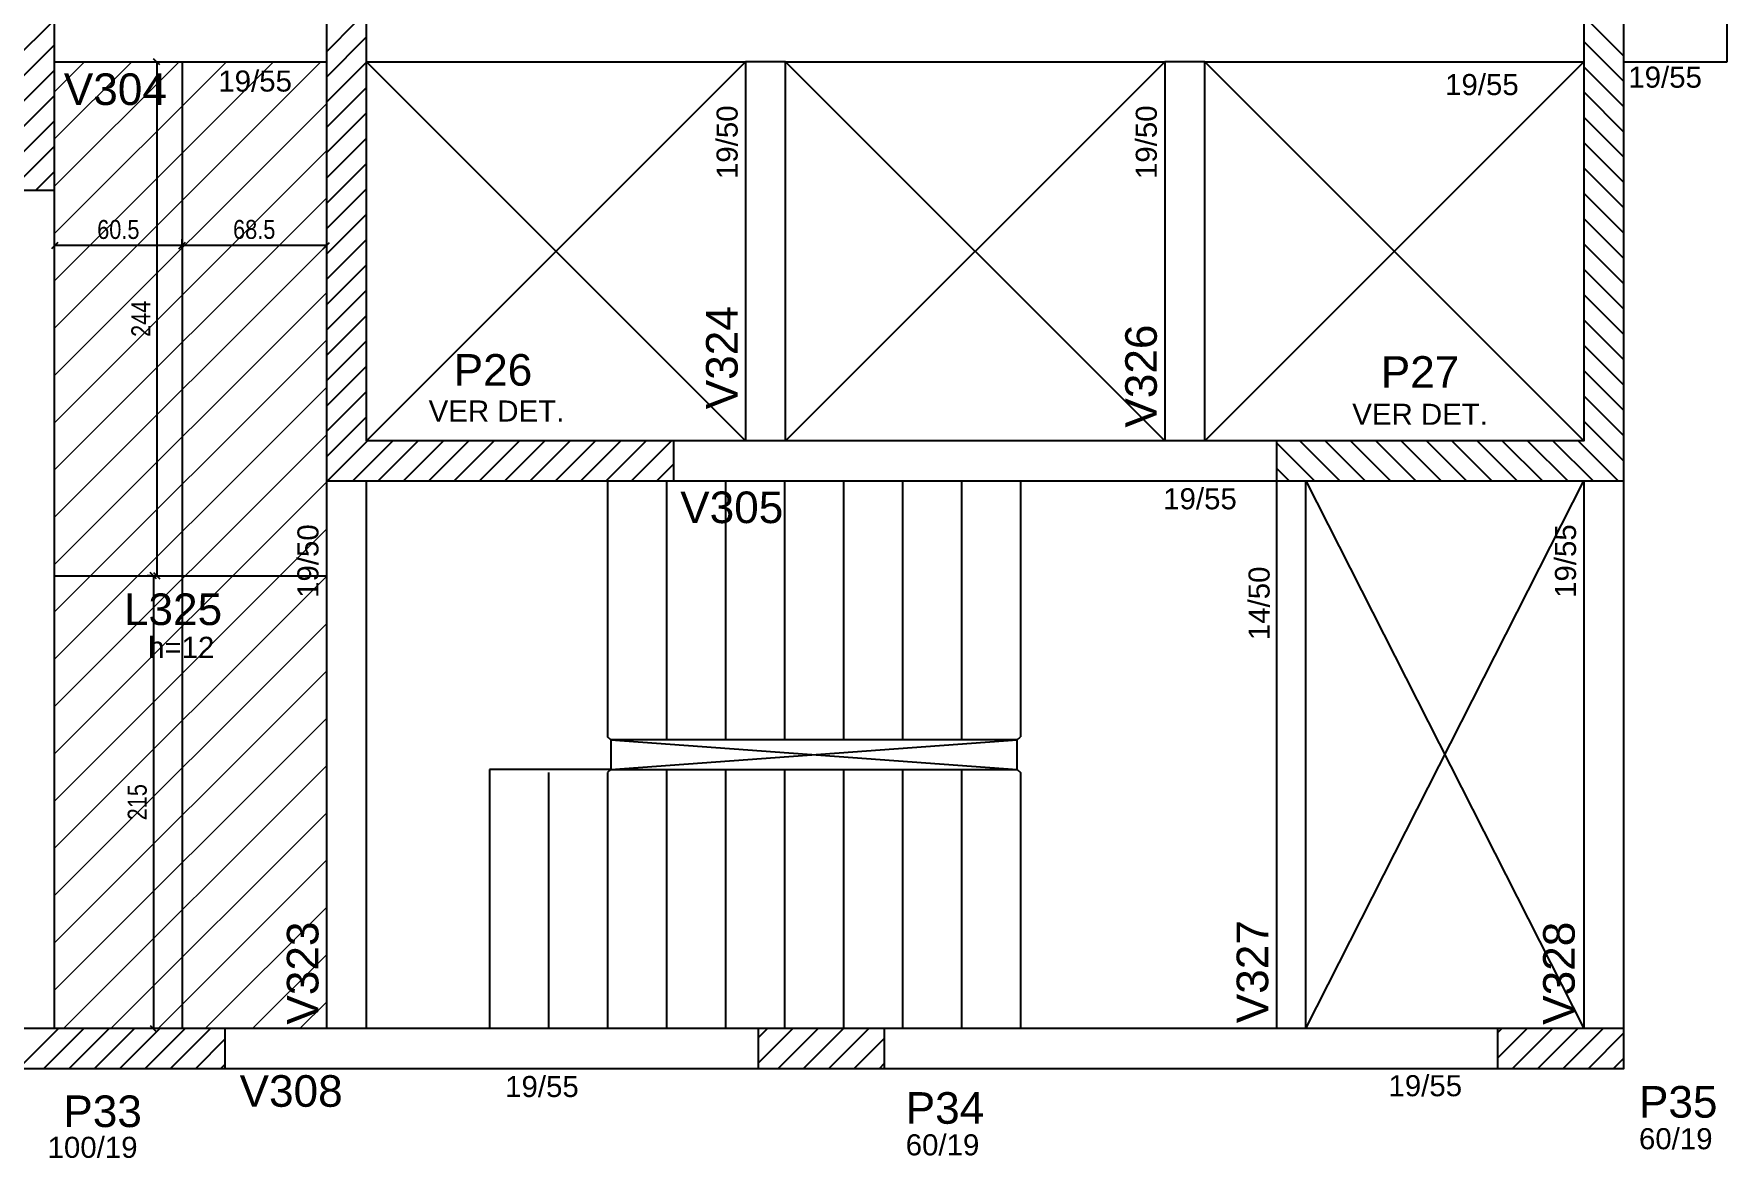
# Model space of a CAD drawing. Header units: millimetres. Extents: x 2659 to 6265, y 1520 to 2860.
# Drawn here: x 5342 to 6146, y 1521 to 2055 of the extents above; entities that cross this region are included whole.
import ezdxf

# ---------------------------------------------------------------- set-up
doc = ezdxf.new("R2010")
doc.units = ezdxf.units.MM
for name, color, linetype in [('1', 1, 'Continuous'), ('3', 3, 'Continuous'), ('4', 4, 'Continuous'), ('7', 7, 'Continuous'), ('9', 9, 'Continuous'), ('Painéis', 200, 'Continuous')]:
    doc.layers.add(name, color=color, linetype=linetype)
doc.layers.add('REAPROVEITAMENTO', color=251, linetype='Continuous', lineweight=9)
doc.styles.add('COTA TECNICA-50', font='techl___.ttf', dxfattribs={"height": 9})
doc.styles.get("Standard").update_dxf_attribs({"font": 'arial.ttf'})
doc.dimstyles.new('COTA PAINEL-50', dxfattribs={"dimtxt": 9, "dimasz": 3, "dimexe": 3, "dimexo": 3, "dimgap": 3, "dimtad": 1, "dimdec": 1, "dimzin": 12, "dimdsep": 46, "dimtxsty": 'COTA TECNICA-50', "dimblk1": 'OBLIQUE', "dimblk2": 'OBLIQUE', "dimsah": 1, "dimcen": 0.9, "dimclrd": 4, "dimclre": 4, "dimclrt": 240, "dimadec": 1, "dimazin": 3, "dimtfac": 1, "dimtdec": 1, "dimtmove": 0, "dimatfit": 3, "dimfxl": 1, "dimtolj": 1, "dimtzin": 12, "dimarcsym": 0})

# ---------------------------------------------------------------- blocks, each defined once
blk = doc.blocks.new('_Oblique')
at = {"color": 0, "linetype": 'ByBlock', "lineweight": -2}
blk.add_line((-0.5, -0.5), (0.5, 0.5), dxfattribs=at)
blk = doc.blocks.new('*D195')
at = {"layer": 'Defpoints', "color": 0, "transparency": 16777216}
for p in [(5412.57, 1954.64), (5481.07, 1955.48), (5412.57, 1950.5)]:
    blk.add_point(p, dxfattribs=at)
at = {"layer": 'Painéis', "color": 4, "lineweight": -2, "transparency": 16777216}
for p, q in [((5412.57, 1953.5), (5412.57, 1957.64)), ((5481.07, 1954.64), (5412.57, 1954.64)), ((5481.07, 1952.48), (5481.07, 1951.64))]:
    blk.add_line(p, q, dxfattribs=at)
at = {"layer": 'Painéis', "color": 4, "lineweight": -2, "transparency": 16777216, "xscale": 3, "yscale": 3, "zscale": 3, "rotation": 180}
blk.add_blockref('_Oblique', (5412.57, 1954.64), dxfattribs=at)
at = {"layer": 'Painéis', "color": 4, "lineweight": -2, "transparency": 16777216, "xscale": 3, "yscale": 3, "zscale": 3}
blk.add_blockref('_Oblique', (5481.07, 1954.64), dxfattribs=at)
at = {"layer": 'Painéis', "color": 240, "transparency": 16777216, "insert": (5446.82, 1962.26), "char_height": 9, "attachment_point": 5, "style": 'COTA TECNICA-50'}
blk.add_mtext('\\A1;68.5', dxfattribs=at)
blk = doc.blocks.new('*D59')
at = {"layer": 'Defpoints', "color": 0, "transparency": 16777216}
for p in [(5352.07, 1954.64), (5352.07, 1954.64), (5412.57, 1954.64)]:
    blk.add_point(p, dxfattribs=at)
at = {"layer": 'Painéis', "color": 4, "lineweight": -2, "transparency": 16777216}
blk.add_line((5412.57, 1954.64), (5352.07, 1954.64), dxfattribs=at)
at = {"layer": 'Painéis', "color": 4, "lineweight": -2, "transparency": 16777216, "xscale": 3, "yscale": 3, "zscale": 3, "rotation": 180}
blk.add_blockref('_Oblique', (5352.07, 1954.64), dxfattribs=at)
at = {"layer": 'Painéis', "color": 4, "lineweight": -2, "transparency": 16777216, "xscale": 3, "yscale": 3, "zscale": 3}
blk.add_blockref('_Oblique', (5412.57, 1954.64), dxfattribs=at)
at = {"layer": 'Painéis', "color": 240, "transparency": 16777216, "insert": (5382.32, 1962.24), "char_height": 9, "attachment_point": 5, "style": 'COTA TECNICA-50'}
blk.add_mtext('\\A1;60.5', dxfattribs=at)
blk = doc.blocks.new('*D196')
at = {"layer": 'Defpoints', "color": 0, "transparency": 16777216}
for p in [(5400.55, 2041.89), (5400.55, 1797.89), (5400.55, 1797.89)]:
    blk.add_point(p, dxfattribs=at)
at = {"layer": 'Painéis', "color": 4, "lineweight": -2, "transparency": 16777216}
blk.add_line((5400.55, 2041.89), (5400.55, 1797.89), dxfattribs=at)
at = {"layer": 'Painéis', "color": 4, "lineweight": -2, "transparency": 16777216, "xscale": 3, "yscale": 3, "zscale": 3}
for p, rotation in [((5400.55, 2041.89), 90), ((5400.55, 1797.89), 270)]:
    blk.add_blockref('_Oblique', p, dxfattribs=dict(at, rotation=rotation))
at = {"layer": 'Painéis', "color": 240, "transparency": 16777216, "insert": (5392.99, 1919.89), "char_height": 9, "attachment_point": 5, "rotation": 90, "style": 'COTA TECNICA-50'}
blk.add_mtext('\\A1;244', dxfattribs=at)
blk = doc.blocks.new('*D115')
at = {"layer": 'Defpoints', "color": 0, "transparency": 16777216}
for p in [(5400.55, 1797.89), (5398.94, 1582.89), (5398.94, 1582.89)]:
    blk.add_point(p, dxfattribs=at)
at = {"layer": 'Painéis', "color": 4, "lineweight": -2, "transparency": 16777216}
for p, q in [((5397.55, 1797.89), (5395.94, 1797.89)), ((5398.94, 1797.89), (5398.94, 1582.89))]:
    blk.add_line(p, q, dxfattribs=at)
at = {"layer": 'Painéis', "color": 4, "lineweight": -2, "transparency": 16777216, "xscale": 3, "yscale": 3, "zscale": 3}
for p, rotation in [((5398.94, 1797.89), 90), ((5398.94, 1582.89), 270)]:
    blk.add_blockref('_Oblique', p, dxfattribs=dict(at, rotation=rotation))
at = {"layer": 'Painéis', "color": 240, "transparency": 16777216, "insert": (5391.34, 1690.39), "char_height": 9, "attachment_point": 5, "rotation": 90, "style": 'COTA TECNICA-50'}
blk.add_mtext('\\A1;215', dxfattribs=at)

msp = doc.modelspace()

# ---------------------------------------------------------------- hatches: boundary and pattern name
at = {"layer": 'REAPROVEITAMENTO', "linetype": 'ByBlock'}
h = msp.add_hatch(dxfattribs=at)
h.set_pattern_fill('ANSI31', color=256, scale=5, style=2)
h.set_pattern_definition([(45, (-922.44, -183.232), (-11.22532, 11.22532), [])])
h.paths.add_polyline_path([(5481.07, 2041.89), (5352.07, 2041.89), (5352.07, 1582.89), (5481.07, 1582.89)])

# ---------------------------------------------------------------- linework, layer by layer
at = {"layer": '1', "linetype": 'Continuous'}
for p, q in [((5500.07, 1861.94), (5680.07, 2041.94)), ((5500.07, 2041.94), (5680.07, 1861.94)), ((5699.07, 1861.94), (5879.07, 2041.94)), ((5699.07, 2041.94), (5879.07, 1861.94)), ((5898.07, 1861.94), (6078.07, 2041.94)), ((5898.07, 2041.94), (6078.07, 1861.94)), ((5946.07, 1582.94), (6078.07, 1842.94)), ((5946.07, 1842.94), (6078.07, 1582.94))]:
    msp.add_line(p, q, dxfattribs=at)
at = {"layer": '3', "linetype": 'Continuous'}
for p, q in [((5333.07, 2042.95), (5351.05, 2060.94)), ((5481.07, 2046.7), (5495.3, 2060.94)), ((6080.76, 2060.94), (6097.07, 2044.63)), ((5333.07, 2030.93), (5352.07, 2049.93)), ((5481.07, 2034.68), (5500.07, 2053.68)), ((6078.07, 2051.61), (6097.07, 2032.61)), ((5333.07, 2018.91), (5352.07, 2037.91)), ((5481.07, 2022.66), (5500.07, 2041.66)), ((6078.07, 2039.59), (6097.07, 2020.59)), ((5333.07, 2006.89), (5352.07, 2025.89)), ((5481.07, 2010.64), (5500.07, 2029.64)), ((6078.07, 2027.57), (6097.07, 2008.57)), ((5333.07, 1994.87), (5352.07, 2013.87)), ((5481.07, 1998.62), (5500.07, 2017.62)), ((6078.07, 2015.55), (6097.07, 1996.55)), ((5333.07, 1982.85), (5352.07, 2001.85)), ((5481.07, 1986.6), (5500.07, 2005.6)), ((6078.07, 2003.53), (6097.07, 1984.53)), ((5481.07, 1974.58), (5500.07, 1993.58)), ((5343.18, 1980.94), (5352.07, 1989.83)), ((6078.07, 1991.51), (6097.07, 1972.51)), ((5481.07, 1962.56), (5500.07, 1981.56)), ((6078.07, 1979.49), (6097.07, 1960.49)), ((5481.07, 1950.54), (5500.07, 1969.54)), ((6078.07, 1967.47), (6097.07, 1948.47)), ((5481.07, 1938.51), (5500.07, 1957.51)), ((6078.07, 1955.45), (6097.07, 1936.45)), ((5481.07, 1926.49), (5500.07, 1945.49)), ((6078.07, 1943.42), (6097.07, 1924.42)), ((5481.07, 1914.47), (5500.07, 1933.47)), ((6078.07, 1931.4), (6097.07, 1912.4)), ((5481.07, 1902.45), (5500.07, 1921.45)), ((6078.07, 1919.38), (6097.07, 1900.38)), ((5481.07, 1890.43), (5500.07, 1909.43)), ((6078.07, 1907.36), (6097.07, 1888.36)), ((5481.07, 1878.41), (5500.07, 1897.41)), ((6078.07, 1895.34), (6097.07, 1876.34)), ((5481.07, 1866.39), (5500.07, 1885.39)), ((6078.07, 1883.32), (6097.07, 1864.32)), ((5481.07, 1854.37), (5500.07, 1873.37)), ((6078.07, 1871.3), (6097.07, 1852.3)), ((5481.66, 1842.94), (5500.66, 1861.94)), ((5493.68, 1842.94), (5512.68, 1861.94)), ((5505.7, 1842.94), (5524.7, 1861.94)), ((5517.72, 1842.94), (5536.72, 1861.94)), ((5529.74, 1842.94), (5548.74, 1861.94)), ((5541.76, 1842.94), (5560.76, 1861.94)), ((5553.78, 1842.94), (5572.78, 1861.94)), ((5565.8, 1842.94), (5584.8, 1861.94)), ((5577.82, 1842.94), (5596.82, 1861.94)), ((5589.84, 1842.94), (5608.84, 1861.94)), ((5601.87, 1842.94), (5620.87, 1861.94)), ((5613.89, 1842.94), (5632.89, 1861.94)), ((5625.91, 1842.94), (5644.91, 1861.94)), ((5932.07, 1861.03), (5950.16, 1842.94)), ((5943.18, 1861.94), (5962.18, 1842.94)), ((5955.2, 1861.94), (5974.2, 1842.94)), ((5967.22, 1861.94), (5986.22, 1842.94)), ((5979.24, 1861.94), (5998.24, 1842.94)), ((5991.26, 1861.94), (6010.26, 1842.94)), ((6003.28, 1861.94), (6022.28, 1842.94)), ((6015.3, 1861.94), (6034.3, 1842.94)), ((6027.32, 1861.94), (6046.32, 1842.94)), ((6039.34, 1861.94), (6058.34, 1842.94)), ((6051.37, 1861.94), (6070.37, 1842.94)), ((6063.39, 1861.94), (6082.39, 1842.94)), ((6075.41, 1861.94), (6094.41, 1842.94)), ((5637.93, 1842.94), (5646.07, 1851.08)), ((5932.07, 1849.01), (5938.14, 1842.94)), ((5334.89, 1563.94), (5353.89, 1582.94)), ((5346.91, 1563.94), (5365.91, 1582.94)), ((5358.93, 1563.94), (5377.93, 1582.94)), ((5370.95, 1563.94), (5389.95, 1582.94)), ((5382.97, 1563.94), (5401.97, 1582.94)), ((5394.99, 1563.94), (5413.99, 1582.94)), ((5407.01, 1563.94), (5426.01, 1582.94)), ((5419.03, 1563.94), (5433.07, 1577.97)), ((5686.07, 1566.52), (5702.49, 1582.94)), ((5686.07, 1578.54), (5690.47, 1582.94)), ((5695.51, 1563.94), (5714.51, 1582.94)), ((5707.53, 1563.94), (5726.53, 1582.94)), ((5719.55, 1563.94), (5738.55, 1582.94)), ((5731.57, 1563.94), (5746.07, 1578.43)), ((6037.07, 1568.91), (6051.09, 1582.94)), ((6037.07, 1580.93), (6039.07, 1582.94)), ((6044.11, 1563.94), (6063.11, 1582.94)), ((6056.14, 1563.94), (6075.14, 1582.94)), ((6068.16, 1563.94), (6087.16, 1582.94)), ((6080.18, 1563.94), (6097.07, 1580.83)), ((6092.2, 1563.94), (6097.07, 1568.81)), ((5431.05, 1563.94), (5433.07, 1565.95)), ((5743.59, 1563.94), (5746.07, 1566.41))]:
    msp.add_line(p, q, dxfattribs=at)
for points in [[(6146.07, 2041.94), (6146.07, 2261.94)], [(5352.07, 2041.94), (5481.07, 2041.94)], [(5500.07, 2041.94), (5680.07, 2041.94)], [(5680.07, 2041.94), (5680.07, 1861.94)], [(5699.07, 2041.94), (5680.07, 2041.94)], [(5699.07, 2041.94), (5879.07, 2041.94)], [(5699.07, 1861.94), (5699.07, 2041.94)], [(5879.07, 2041.94), (5879.07, 1861.94)], [(5898.07, 2041.94), (5879.07, 2041.94)], [(5898.07, 2041.94), (6078.07, 2041.94)], [(5898.07, 1861.94), (5898.07, 2041.94)], [(6097.07, 2041.94), (6146.07, 2041.94)], [(5352.07, 1658.44), (5352.07, 1980.94)], [(5680.07, 1861.94), (5646.07, 1861.94)], [(5699.07, 1861.94), (5680.07, 1861.94)], [(5879.07, 1861.94), (5699.07, 1861.94)], [(5898.07, 1861.94), (5879.07, 1861.94)], [(5932.07, 1861.94), (5898.07, 1861.94)], [(5481.07, 1842.94), (5481.07, 1582.94)], [(5500.07, 1582.94), (5500.07, 1842.94)], [(5646.07, 1842.94), (5888.57, 1842.94)], [(5888.57, 1842.94), (5932.07, 1842.94)], [(5932.07, 1842.94), (5932.07, 1582.94)], [(5946.07, 1582.94), (5946.07, 1842.94)], [(6078.07, 1842.94), (6078.07, 1582.94)], [(6097.07, 1582.94), (6097.07, 1842.94)], [(5352.07, 1582.94), (5352.07, 1658.44)], [(5481.07, 1582.94), (5433.07, 1582.94)], [(5500.07, 1582.94), (5481.07, 1582.94)], [(5686.07, 1582.94), (5500.07, 1582.94)], [(5932.07, 1582.94), (5746.07, 1582.94)], [(5946.07, 1582.94), (5932.07, 1582.94)], [(6037.07, 1582.94), (5946.07, 1582.94)], [(5433.07, 1563.94), (5490.57, 1563.94)], [(5490.57, 1563.94), (5686.07, 1563.94)], [(5746.07, 1563.94), (5939.07, 1563.94)], [(5939.07, 1563.94), (6037.07, 1563.94)]]:
    msp.add_lwpolyline(points, dxfattribs=at)
at = {"layer": '7', "linetype": 'Continuous'}
for points in [[(5333.07, 1980.94), (5352.07, 1980.94), (5352.07, 2060.94), (5333.07, 2060.94), (5333.07, 1980.94)], [(5481.07, 1842.94), (5646.07, 1842.94), (5646.07, 1861.94), (5500.07, 1861.94), (5500.07, 2060.94), (5481.07, 2060.94), (5481.07, 1842.94)], [(6097.07, 1842.94), (6097.07, 2060.94), (6078.07, 2060.94), (6078.07, 1861.94), (5932.07, 1861.94), (5932.07, 1842.94), (6097.07, 1842.94)], [(5333.07, 1563.94), (5433.07, 1563.94), (5433.07, 1582.94), (5333.07, 1582.94), (5333.07, 1563.94)], [(5686.07, 1563.94), (5746.07, 1563.94), (5746.07, 1582.94), (5686.07, 1582.94), (5686.07, 1563.94)], [(6037.07, 1563.94), (6097.07, 1563.94), (6097.07, 1582.94), (6037.07, 1582.94), (6037.07, 1563.94)]]:
    msp.add_lwpolyline(points, dxfattribs=at)
at = {"layer": '9', "linetype": 'Continuous'}
for p, q in [((5614.57, 1842.94), (5614.57, 1721.44)), ((5642.57, 1842.94), (5642.57, 1719.94)), ((5670.57, 1842.94), (5670.57, 1719.94)), ((5698.57, 1842.94), (5698.57, 1719.94)), ((5726.57, 1842.94), (5726.57, 1719.94)), ((5754.57, 1842.94), (5754.57, 1719.94)), ((5782.57, 1842.94), (5782.57, 1719.94)), ((5810.57, 1842.94), (5810.57, 1721.44)), ((5616.07, 1719.94), (5614.57, 1721.44)), ((5809.07, 1719.94), (5810.57, 1721.44)), ((5616.07, 1719.94), (5809.07, 1705.94)), ((5616.07, 1705.94), (5809.07, 1719.94)), ((5558.57, 1705.94), (5558.57, 1582.94)), ((5616.07, 1705.94), (5558.57, 1705.94)), ((5586.57, 1704.44), (5586.57, 1582.94)), ((5616.07, 1705.94), (5614.57, 1704.44)), ((5614.57, 1704.44), (5614.57, 1582.94)), ((5642.57, 1705.94), (5642.57, 1582.94)), ((5670.57, 1705.94), (5670.57, 1582.94)), ((5698.57, 1705.94), (5698.57, 1582.94)), ((5726.57, 1705.94), (5726.57, 1582.94)), ((5754.57, 1705.94), (5754.57, 1582.94)), ((5782.57, 1705.94), (5782.57, 1582.94)), ((5809.07, 1705.94), (5810.57, 1704.44)), ((5810.57, 1704.44), (5810.57, 1582.94))]:
    msp.add_line(p, q, dxfattribs=at)
msp.add_lwpolyline([(5616.07, 1705.94), (5809.07, 1705.94), (5809.07, 1719.94), (5616.07, 1719.94), (5616.07, 1705.94)], dxfattribs=at)
at = {"layer": 'Painéis'}
for p, q in [((5412.57, 2041.89), (5412.57, 1582.89)), ((5352.07, 1797.89), (5481.07, 1797.89))]:
    msp.add_line(p, q, dxfattribs=at)

# ---------------------------------------------------------------- texts
at = {"layer": '3', "linetype": 'Continuous'}
for s, p in [('19/55', (5429.78, 2027.77)), ('19/55', (6012.17, 2026.1)), ('19/55', (6099.14, 2029.61)), ('VER DET.', (5529.63, 1871.11)), ('VER DET.', (5968.11, 1869.55)), ('19/55', (5878.34, 1829.45)), ('h=12', (5396.43, 1758.92)), ('19/55', (5565.94, 1550.41)), ('19/55', (5985.29, 1550.79)), ('60/19', (6104.2, 1525.62)), ('100/19', (5348.73, 1521.54)), ('60/19', (5756.11, 1522.72))]:
    msp.add_text(s, height=10, dxfattribs=at).set_placement(p)
for s, p in [('19/50', (5676.32, 1986.24)), ('19/50', (5875.32, 1986.24)), ('19/50', (5477.32, 1787.37)), ('19/55', (6074.32, 1787.37)), ('14/50', (5928.86, 1767.32))]:
    msp.add_text(s, height=10, rotation=90, dxfattribs=at).set_placement(p)
at = {"layer": '4', "linetype": 'Continuous'}
for s, p in [('V304', (5356.44, 2021.4)), ('P26', (5541.53, 1888.15)), ('P27', (5981.64, 1887.14)), ('V305', (5649.06, 1822.89)), ('L325', (5384.99, 1774.49)), ('V308', (5439.88, 1545.78)), ('P34', (5756.11, 1537.72)), ('P35', (6104.2, 1540.62)), ('P33', (5356.21, 1536.15))]:
    msp.add_text(s, height=15, dxfattribs=at).set_placement(p)
for s, p in [('V324', (5676.32, 1876.94)), ('V326', (5875.32, 1868.22)), ('V323', (5477.32, 1584.79)), ('V327', (5928.2, 1585.45)), ('V328', (6073.71, 1584.7))]:
    msp.add_text(s, height=15, rotation=90, dxfattribs=at).set_placement(p)

# ---------------------------------------------------------------- dimensions: what is measured, and where the dimension line sits
at = {"layer": 'Painéis'}
for base, p1, p2, picture, middle in [((5400.55, 1797.89), (5400.55, 2041.89), (5400.55, 1797.89), '*D196', (5392.99, 1919.89)), ((5398.94, 1582.89), (5400.55, 1797.89), (5398.94, 1582.89), '*D115', (5391.34, 1690.39))]:
    dim = msp.add_linear_dim(base=base, p1=p1, p2=p2, angle=90, dimstyle='COTA PAINEL-50', dxfattribs=at)
    dim.commit()
    dim.dimension.update_dxf_attribs({"geometry": picture, "text_midpoint": middle})
for base, p1, p2, picture, middle in [((5352.07, 1954.64), (5412.57, 1954.64), (5352.07, 1954.64), '*D59', (5382.32, 1962.24)), ((5412.57, 1954.64), (5481.07, 1955.48), (5412.57, 1950.5), '*D195', (5446.82, 1962.26))]:
    dim = msp.add_linear_dim(base=base, p1=p1, p2=p2, dimstyle='COTA PAINEL-50', dxfattribs=at)
    dim.commit()
    dim.dimension.update_dxf_attribs({"geometry": picture, "text_midpoint": middle})

doc.saveas('drawing.dxf')
